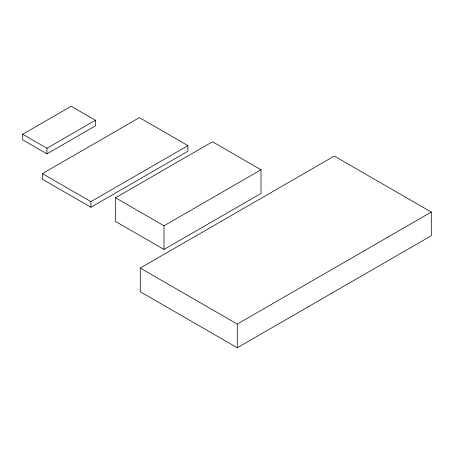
<?xml version="1.0" encoding="UTF-8"?>
<svg xmlns="http://www.w3.org/2000/svg" width="454" height="454" viewBox="0 0 454 454"><rect width="100%" height="100%" fill="white"/><g stroke="black" fill="none" stroke-linecap="round" stroke-linejoin="round"><path stroke-width="0.68" d="M22.7 134.253L71.204 106.247L95.459 120.248L95.459 125.849L46.955 153.855L22.7 139.855L22.7 134.253L46.955 148.254L95.459 120.248M42.392 173.627L139.401 117.614L187.911 145.621L187.911 151.222L90.896 207.234L42.392 179.228L42.392 173.627L90.896 201.633L187.911 145.621M115.509 197.779L212.523 141.767L261.027 169.773L261.027 193.438L164.013 249.445L115.509 221.439L115.509 197.779L164.013 225.78L261.027 169.773M140.263 268.081L334.286 156.062L431.3 212.069L431.3 235.734L237.277 347.753L140.263 291.74L140.263 268.081L237.277 324.088L431.3 212.069M237.277 324.088L237.277 347.753M164.013 225.78L164.013 249.445M90.896 201.633L90.896 207.234M46.955 148.254L46.955 153.855"/></g></svg>
